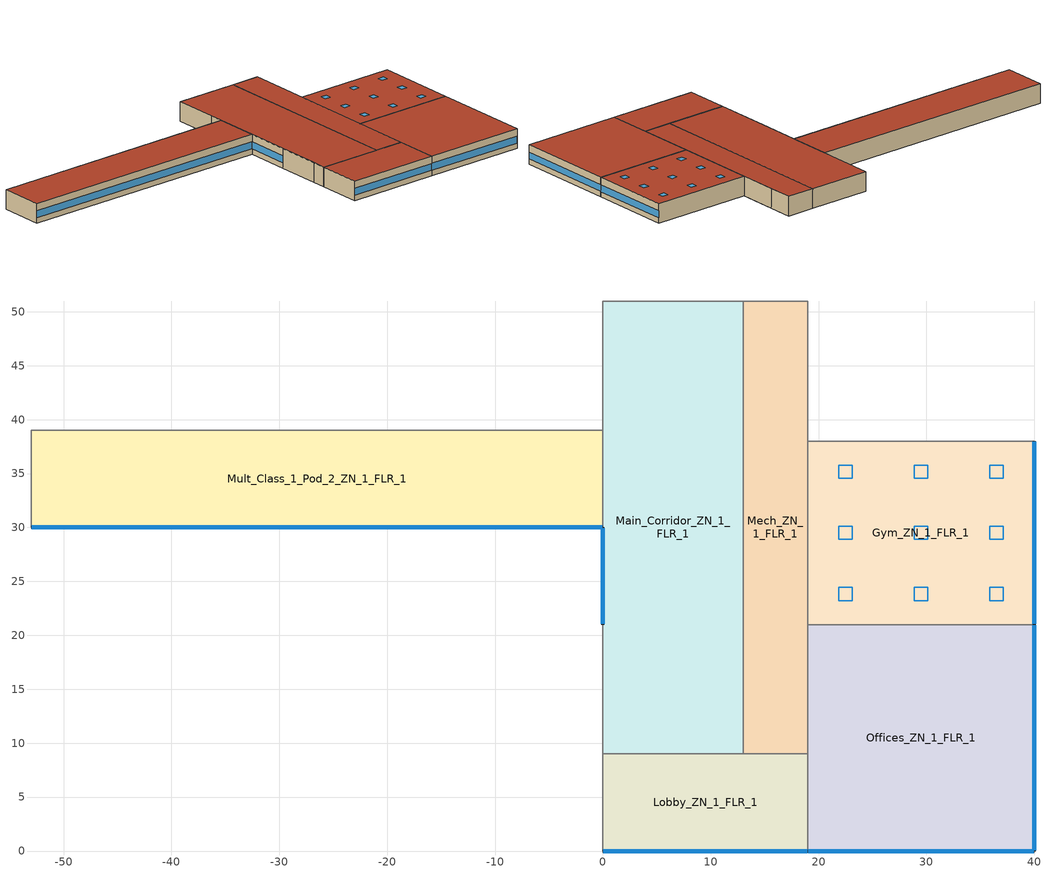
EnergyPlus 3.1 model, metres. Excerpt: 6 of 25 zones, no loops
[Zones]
Mult_Class_1_Pod_2_ZN_1_FLR_1
 floor ground (Unheated - 4in Slab with Carpet_Ext-slab): -53,39 0,39 0,30 -53,30 z0
 wall outside (Steel-Framed_R-13_Ext-wall): -53,30 0,30 z0:4
 wall to Main_Corridor_ZN_1_FLR_1 (Standard_Int-Wall): 0,30 0,39 z0:4
 wall to Corridor_Pod_2_ZN_1_FLR_1 (Standard_Int-Wall): 0,39 -53,39 z0:4
 wall to Corner_Class_1_Pod_2_ZN_1_FLR_1 (Standard_Int-Wall): -53,39 -53,30 z0:4
 window (std_window_UValue_3.237_SHGC_0.25_VT_0.318): -52.95,30 -0.05,30 z1.1:2.5
 roof outside (IEAD_R-15 ci_Roof): -53,30 0,30 0,39 -53,39 z4
Main_Corridor_ZN_1_FLR_1
 floor ground (Unheated - 4in Slab with Carpet_Ext-slab): 0,51 13,51 13,9 0,9 z0
 wall outside (Steel-Framed_R-13_Ext-wall): 0,30 0,21 z0:4
 wall to Lobby_ZN_1_FLR_1 (Standard_Int-Wall): 0,9 13,9 z0:4
 wall to Mech_ZN_1_FLR_1 (Standard_Int-Wall): 13,9 13,51 z0:4
 wall to Bath_ZN_1_FLR_1 (Standard_Int-Wall): 13,51 0,51 z0:4
 wall to Mult_Class_2_Pod_2_ZN_1_FLR_1 (Standard_Int-Wall): 0,51 0,42 z0:4
 wall to Corridor_Pod_2_ZN_1_FLR_1 (Standard_Int-Wall): 0,42 0,39 z0:4
 wall to Mult_Class_2_Pod_1_ZN_1_FLR_1 (Standard_Int-Wall): 0,21 0,12 z0:4
 wall to Corridor_Pod_1_ZN_1_FLR_1 (Standard_Int-Wall): 0,12 0,9 z0:4
 window (std_window_UValue_3.237_SHGC_0.25_VT_0.318_west): 0,29.95 0,21.05 z1.1:2.52
 roof outside (IEAD_R-15 ci_Roof): 0,9 13,9 13,51 0,51 z4
Lobby_ZN_1_FLR_1
 floor ground (Unheated - 4in Slab with Carpet_Ext-slab): 0,9 19,9 19,0 0,0 z0
 wall outside (Steel-Framed_R-13_Ext-wall): 0,0 19,0 z0:4
 wall to Offices_ZN_1_FLR_1 (Standard_Int-Wall): 19,0 19,9 z0:4
 wall to Mech_ZN_1_FLR_1 (Standard_Int-Wall): 19,9 13,9 z0:4
 wall to Mult_Class_1_Pod_1_ZN_1_FLR_1 (Standard_Int-Wall): 0,9 0,0 z0:4
 window (std_window_UValue_3.237_SHGC_0.25_VT_0.318): 0.05,0 18.95,0 z1.1:2.51
 roof outside (IEAD_R-15 ci_Roof): 0,0 19,0 19,9 0,9 z4
Mech_ZN_1_FLR_1
 floor ground (Unheated - 4in Slab with Carpet_Ext-slab): 13,51 19,51 19,9 13,9 z0
 wall to Offices_ZN_1_FLR_1 (Standard_Int-Wall): 19,9 19,21 z0:4
 wall to Gym_ZN_1_FLR_1 (Standard_Int-Wall): 19,21 19,38 z0:4
 wall to Kitchen_ZN_1_FLR_1 (Standard_Int-Wall): 19,38 19,46 z0:4
 wall to Cafeteria_ZN_1_FLR_1 (Standard_Int-Wall): 19,46 19,51 z0:4
 wall to Bath_ZN_1_FLR_1 (Standard_Int-Wall): 19,51 13,51 z0:4
 roof outside (IEAD_R-15 ci_Roof): 13,9 19,9 19,51 13,51 z4
Offices_ZN_1_FLR_1
 floor ground (Unheated - 4in Slab with Carpet_Ext-slab): 19,21 40,21 40,0 19,0 z0
 wall outside (Steel-Framed_R-13_Ext-wall): 19,0 40,0 40,21 z0:4
 wall to Gym_ZN_1_FLR_1 (Standard_Int-Wall): 40,21 19,21 z0:4
 window (std_window_UValue_3.237_SHGC_0.25_VT_0.318): 19.05,0 39.95,0 z1.1:2.51
 window (std_window_UValue_3.237_SHGC_0.25_VT_0.318_east): 40,0.05 40,20.95 z1.1:2.51
 roof outside (IEAD_R-15 ci_Roof): 19,0 40,0 40,21 19,21 z4
Gym_ZN_1_FLR_1
 floor ground (Unheated - 4in Slab with Carpet_Ext-slab): 19,38 40,38 40,21 19,21 z0
 wall outside (Steel-Framed_R-13_Ext-wall): 40,21 40,38 z0:4
 wall to Kitchen_ZN_1_FLR_1 (Standard_Int-Wall): 40,38 19,38 z0:4
 window (std_window_UValue_3.237_SHGC_0.25_VT_0.318_east): 40,21.05 40,37.95 z1.1:2.51
 roof outside (IEAD_R-15 ci_Roof): 19,21 40,21 40,38 19,38 z4
 skylight (std_window_UValue_6.922_SHGC_0.36_VT_0.457): 21.89,23.22 23.11,23.22 23.11,24.44 21.89,24.44 z4; 28.89,23.22 30.11,23.22 30.11,24.44 28.89,24.44 z4; 35.89,23.22 37.11,23.22 37.11,24.44 35.89,24.44 z4; 21.89,28.89 23.11,28.89 23.11,30.11 21.89,30.11 z4; 28.89,28.89 30.11,28.89 30.11,30.11 28.89,30.11 z4; 35.89,28.89 37.11,28.89 37.11,30.11 35.89,30.11 z4; 21.89,34.56 23.11,34.56 23.11,35.78 21.89,35.78 z4; 28.89,34.56 30.11,34.56 30.11,35.78 28.89,35.78 z4; 35.89,34.56 37.11,34.56 37.11,35.78 35.89,35.78 z4
[Building]
Benchmark Primary School New V1.1_3.1: North Axis=0; Terrain=City; Loads Convergence Tolerance Value=0.04; Temperature Convergence Tolerance Value=0.2; Solar Distribution=FullInteriorAndExterior; Maximum Number of Warmup Days=25
[Site:Location]
USA CA-LOS ANGELES: Latitude {deg}=33.92; Longitude {deg}=-118.4; Time Zone {hr}=-8; Elevation {m}=32
[Site:GroundTemperature:BuildingSurface]
20.133, 20.114, 20.098, 20.195, 20.555, 20.958, 22.367, 22.7, 22.775, 21.957, 20.592, 20.216
[Site:WaterMainsTemperature]
Calculation Method=CORRELATION; Annual Average Outdoor Air Temperature {C}=16.64; Maximum Difference In Monthly Average Outdoor Air Temperatures {deltaC}=6.8
[SizingPeriod:DesignDay] Barometric Pressure {Pa}=100941; Rain {0-no,1-yes}=0; Snow on ground {0-no,1-yes}=0; Day of Month=21; Daylight Savings Time Indicator=0; Humidity Indicating Type=WetBulb
Name | Maximum Dry-Bulb Temperature {C} | Daily Temp Range {C} | Humidity Indicating Conditions at Maximum Dry-Bulb | Wind Speed {m/s} design conditions vs. traditional 6.71 m/s (15 mph) | Wind Direction {Degrees; N=0, S=180} | Clearness {0.0 to 1.1} | Month | Day Type | Wind Speed {m/s} design conditions vs. traditional 3.35 m/s (7mph)
LOS_ANGELES Ann Htg 99.6% Condns DB | 6.6 | 0 | 6.6 | 2.5 | 80 | 0 | 1 | WinterDesignDay
LOS_ANGELES Ann Clg .4% Condns DB=>MWB | 29 | 6 | 17.9 |  | 250 | 1 | 8 | SummerDesignDay | 4.2
LOS_ANGELES Ann Clg .4% Condns WB=>MDB | 25.5 | 6 | 21.1 |  | 250 | 1 | 8 | SummerDesignDay | 4.2
[WindowMaterial:Glazing] Optical Data Type=SpectralAverage; Thickness=0.003; Infrared Transmittance at Normal Incidence=0; Dirt Correction Factor for Solar and Visible Transmittance=1; Solar Diffusing=No
Name | Solar Transmittance at Normal Incidence | Front Side Solar Reflectance at Normal Incidence | Back Side Solar Reflectance at Normal Incidence | Visible Transmittance at Normal Incidence | Front Side Visible Reflectance at Normal Incidence | Back Side Visible Reflectance at Normal Incidence | Front Side Infrared Hemispherical Emissivity | Back Side Infrared Hemispherical Emissivity | Conductivity
Theoretical Glass [68] | 0.2442 | 0.7058 | 0.7058 | 0.3192 | 0.6308 | 0.6308 | 0.9 | 0.9 | 0.0199
Theoretical Glass [63] | 0.3461 | 0.6039 | 0.6039 | 0.4573 | 0.4927 | 0.4927 | 0.999 | 0.999 | 299.383
[Material]
Name | Roughness | Thickness | Conductivity | Density | Specific Heat | Thermal Absorptance | Solar Absorptance | Visible Absorptance | Thickness {m} | Conductivity {W/m-K} | Density {kg/m3} | Specific Heat {J/kg-K}
Roof Membrane | VeryRough | 0.0095 | 0.16 | 1121.29 | 1460 | 0.9 | 0.7 | 0.7
Roof Insulation | MediumRough | 0.125 | 0.049 | 265 | 836.8 | 0.9 | 0.7 | 0.7
Metal Decking | MediumSmooth | 0.0015 | 45.006 | 7680 | 418.4 | 0.9 | 0.7 | 0.3
GP01 1/2 GYPSUM | Smooth | 0.0127 | 0.16 | 800 | 1090 | 0.9 | 0.7 | 0.5
Wall Insulation [1] | MediumRough | 0.0373 | 0.045 | 265 | 836.8 | 0.9 | 0.7 | 0.7
1/2IN Gypsum | Smooth | 0.0127 | 0.16 | 784.9 | 830 | 0.9 | 0.92 | 0.92
MAT-CC05 4 HW CONCRETE | Rough | 0.1016 | 1.311 | 2240 | 836.8 | 0.9 | 0.7 | 0.7
Floor Insulation [1] | MediumRough | 0.0464 | 0.045 | 265 | 836.8 | 0.9 | 0.7 | 0.7
MAT-CC05 8 HW CONCRETE | Rough | 0.2032 | 1.311 | 2240 | 836.8 | 0.9 | 0.7 | 0.7
METAL Door Medium 18Ga_1; METAL Door Medium 18Ga_2 | Smooth | 0.0013 | 45.3149 | 7833.03 | 502.08 | 0.8 | 0.5 | 0.5
Std Wood 6inch | MediumSmooth |  |  |  |  | 0.9 | 0.7 | 0.7 | 0.15 | 0.12 | 540 | 1210
[Material:NoMass]
Name | Roughness | Thermal Resistance {(m2-K)/W} | Thermal Absorptance | Solar Absorptance | Visible Absorptance
MAT-SHEATH | Rough | 0.3626 | 0.9 | 0.7 | 0.7
CP02 CARPET PAD | VeryRough | 0.2165 | 0.9 | 0.7 | 0.8
AIR | Smooth | 0.2515 | 0.8 | 0.5 | 0.5
AIR [1] | Smooth | 0.1214 | 0.8 | 0.5 | 0.5
[Construction]
InteriorFurnishings: Std Wood 6inch
std_window_UValue_3.237_SHGC_0.25_VT_0.318; std_window_UValue_3.237_SHGC_0.25_VT_0.318_east; std_window_UValue_3.237_SHGC_0.25_VT_0.318_west: Theoretical Glass [68]
std_window_UValue_6.922_SHGC_0.36_VT_0.457: Theoretical Glass [63]
IEAD_R-15 ci_Roof: Roof Membrane, Roof Insulation, Metal Decking
Standard_Int-Wall: GP01 1/2 GYPSUM, GP01 1/2 GYPSUM
Steel-Framed_R-13_Ext-wall: MAT-SHEATH, Wall Insulation [1], 1/2IN Gypsum
Unheated - 4in Slab with Carpet_Ext-slab: MAT-CC05 4 HW CONCRETE, CP02 CARPET PAD
Mass_R-6.3 ci_ExposedFloor: Floor Insulation [1], MAT-CC05 8 HW CONCRETE, CP02 CARPET PAD
Swinging_NR_door: METAL Door Medium 18Ga_1, AIR, METAL Door Medium 18Ga_2
Non-Swinging_NR_door: METAL Door Medium 18Ga_1, AIR [1], METAL Door Medium 18Ga_2
[ComponentCost:LineItem] Line Item Type=Construction
Name | Item | Cost per Area
SkylightConst:std_window_UValue_6.922_SHGC_0.36_VT_0.457 | std_window_UValue_6.922_SHGC_0.36_VT_0.457 | 205.748
roofs:IEAD_R-15 ci_Roof | IEAD_R-15 ci_Roof | 34.3904
int-walls:Standard_Int-Wall | Standard_Int-Wall | 1
ext-walls:Steel-Framed_R-13_Ext-wall | Steel-Framed_R-13_Ext-wall | 38.211
ext-slab:Unheated - 4in Slab with Carpet_Ext-slab | Unheated - 4in Slab with Carpet_Ext-slab | 24.86
exposed-floor:Mass_R-6.3 ci_ExposedFloor | Mass_R-6.3 ci_ExposedFloor | 32.9966
door:Swinging_NR_door | Swinging_NR_door | 1
non-swinging-door:Non-Swinging_NR_door | Non-Swinging_NR_door | 1
[Zone] Type=1; Multiplier=1; Ceiling Height=4; Part of Total Floor Area=Yes
Name | Volume
Mult_Class_1_Pod_2_ZN_1_FLR_1 | 1908
Main_Corridor_ZN_1_FLR_1 | 2184
Lobby_ZN_1_FLR_1 | 684
Mech_ZN_1_FLR_1 | 1008
Offices_ZN_1_FLR_1 | 1764
Gym_ZN_1_FLR_1 | 1428
[InternalMass] Construction=InteriorFurnishings
Name | Zone | Surface Area
Mult_Class_1_Pod_2_ZN_1_FLR_1_InternalMass_1 | Mult_Class_1_Pod_2_ZN_1_FLR_1 | 954
Main_Corridor_ZN_1_FLR_1_InternalMass_1 | Main_Corridor_ZN_1_FLR_1 | 1092
Lobby_ZN_1_FLR_1_InternalMass_1 | Lobby_ZN_1_FLR_1 | 342
Mech_ZN_1_FLR_1_InternalMass_1 | Mech_ZN_1_FLR_1 | 504
Offices_ZN_1_FLR_1_InternalMass_1 | Offices_ZN_1_FLR_1 | 882
Gym_ZN_1_FLR_1_InternalMass_1 | Gym_ZN_1_FLR_1 | 714
[ZoneInfiltration:DesignFlowRate] Schedule=INFIL_SCH; Design Volume Flow Rate Calculation Method=Flow/Zone; Constant Term Coefficient=1; Temperature Term Coefficient=0; Velocity Term Coefficient=0; Velocity Squared Term Coefficient=0
Name | Zone | Design Flow Rate {m3/s}
Mult_Class_1_Pod_2_ZN_1_FLR_1_Infiltration | Mult_Class_1_Pod_2_ZN_1_FLR_1 | 0.2067
Main_Corridor_ZN_1_FLR_1_Infiltration | Main_Corridor_ZN_1_FLR_1 | 0.1759
Lobby_ZN_1_FLR_1_Infiltration | Lobby_ZN_1_FLR_1 | 0.0741
Mech_ZN_1_FLR_1_Infiltration | Mech_ZN_1_FLR_1 | 0.0756
Offices_ZN_1_FLR_1_Infiltration | Offices_ZN_1_FLR_1 | 0.1862
Gym_ZN_1_FLR_1_Infiltration | Gym_ZN_1_FLR_1 | 0.1269
[People] Number of People Calculation Method=People; Fraction Radiant=0.3; User Specified Sensible Fraction=AUTOCALCULATE; Activity Level Schedule=ACTIVITY_SCH; Enable ASHRAE 55 Comfort Warnings=No; MRT Calculation=ZoneAveraged; Work Efficiency Schedule=WORK_EFF_SCH; Clothing Schedule=CLOTHING_SCH; Air Velocity Schedule=AIR_VELO_SCH; Thermal Comfort Report=FANGER
Name | Zone | Schedule | Number of People
Mult_Class_1_Pod_2_ZN_1_FLR_1 People | Mult_Class_1_Pod_2_ZN_1_FLR_1 | BLDG_OCC_SCH | 119.25
Mech_ZN_1_FLR_1 People | Mech_ZN_1_FLR_1 | BLDG_OCC_SCH | 2.52
Offices_ZN_1_FLR_1 People | Offices_ZN_1_FLR_1 | BLDG_OCC_SCH_Offices | 22.05
Gym_ZN_1_FLR_1 People | Gym_ZN_1_FLR_1 | BLDG_OCC_SCH_Gym | 107.1
[Lights] Schedule=BLDG_LIGHT_SCH; Design Level Calculation Method=LightingLevel; Return Air Fraction=0; Fraction Radiant=0.37; Fraction Visible=0.2; Fraction Replaceable=1; Return Air Fraction is Calculated from Plenum Temperature=No
Name | Zone | Design Level {W}
Mult_Class_1_Pod_2_ZN_1_FLR_1_Lights | Mult_Class_1_Pod_2_ZN_1_FLR_1 | 7183.62
Main_Corridor_ZN_1_FLR_1_Lights | Main_Corridor_ZN_1_FLR_1 | 2937.48
Lobby_ZN_1_FLR_1_Lights | Lobby_ZN_1_FLR_1 | 2394
Mech_ZN_1_FLR_1_Lights | Mech_ZN_1_FLR_1 | 4067.28
Offices_ZN_1_FLR_1_Lights | Offices_ZN_1_FLR_1 | 5221.44
Gym_ZN_1_FLR_1_Lights | Gym_ZN_1_FLR_1 | 5376.42
[ElectricEquipment] Schedule=BLDG_EQUIP_SCH; Design Level Calculation Method=EquipmentLevel; Fraction Latent=0; Fraction Radiant=0.5; Fraction Lost=0
Name | Zone | Design Level {W}
Mult_Class_1_Pod_2_ZN_1_FLR_1_PlugMisc_Equip | Mult_Class_1_Pod_2_ZN_1_FLR_1 | 7155
Main_Corridor_ZN_1_FLR_1_PlugMisc_Equip | Main_Corridor_ZN_1_FLR_1 | 2184
Lobby_ZN_1_FLR_1_PlugMisc_Equip | Lobby_ZN_1_FLR_1 | 684
Mech_ZN_1_FLR_1_PlugMisc_Equip | Mech_ZN_1_FLR_1 | 2520
Offices_ZN_1_FLR_1_PlugMisc_Equip | Offices_ZN_1_FLR_1 | 4762.8
Gym_ZN_1_FLR_1_PlugMisc_Equip | Gym_ZN_1_FLR_1 | 1785
[AvailabilityManager:NightCycle] Availability Schedule=ALWAYS_ON; Fan Schedule=HVACOperationSchd; Control Type {CycleOnAny | CycleOnControlZone | CycleOnAnyZoneFansOnly}=CycleOnAny; Thermostat Tolerance {delta C}=1; Cycling Run Time {s}=1800
VAV_POD_1 Availability Manager; VAV_POD_2 Availability Manager; VAV_POD_3 Availability Manager; VAV_OTHER Availability Manager; PSZ-AC_2:5 Availability Manager; PSZ-AC_1:6 Availability Manager; PSZ-AC_2:7 Availability Manager
[Exterior:Lights]
Exterior Facade Lighting: Schedule=ALWAYS_ON; Design Level=3925; Control Option=AstronomicalClock
[UtilityCost:Tariff] Group=Comm Elect
Name | Output Meter | Conversion Factor Choice | Time of Use Period Schedule | Season Schedule | Demand Window Length | Monthly Charge or Variable
SCE_TOU-8_GeneralServiceLarge | Electricity:Facility | kWh | SCETOUSched | SCESeasonsSchedule | HalfHour | 246.33
SCE_GS-2_GeneralService | Electricity:Facility | kWh | SCETOUSched | SCESeasonsSchedule | HalfHour | 74.03
SCE_GS-1_GeneralService | Electricity:Facility | kWh |  | SCESeasonsSchedule | HalfHour | 15.25
CA_EIAMonthlyRateGas | Gas:Facility | MCF |  |  |  | 0
[UtilityCost:Charge:Simple]
Name | Charge Variable | Tariff | Source Variable | Season | Category Variable | Cost per Unit Value or Variable
 | SummerDeliveryOnPeakEnergyCharge | SCE_TOU-8_GeneralServiceLarge | PeakEnergy | Summer | EnergyCharges | 0.01676
 | SummerDeliveryOffPeakEnergyCharge | SCE_TOU-8_GeneralServiceLarge | OffPeakEnergy | Summer | EnergyCharges | 0.01676
 | SummerDeliveryMidPeakEnergyCharge | SCE_TOU-8_GeneralServiceLarge | MidPeakEnergy | Summer | EnergyCharges | 0.01676
 | WinterDeliveryOffPeakEnergyCharge | SCE_TOU-8_GeneralServiceLarge | OffPeakEnergy | Winter | EnergyCharges | 0.01676
 | WinterDeliveryMidPeakEnergyCharge | SCE_TOU-8_GeneralServiceLarge | MidPeakEnergy | Winter | EnergyCharges | 0.01676
 | FacilitiesDemandCharge | SCE_TOU-8_GeneralServiceLarge | TotalDemand | Annual | DemandCharges | 6.35
 | SummerTOUOnPeakDemandCharge | SCE_TOU-8_GeneralServiceLarge | PeakDemand | Summer | DemandCharges | 8.84
 | SummerTOUMidPeakDemandCharge | SCE_TOU-8_GeneralServiceLarge | MidPeakDemand | Summer | DemandCharges | 0.76
 | TransformerDemandCharge | SCE_TOU-8_GeneralServiceLarge | TotalDemand | Annual | DemandCharges | 1
 | PowerFactorDemandCharge | SCE_TOU-8_GeneralServiceLarge | TotalDemand | Annual | DemandCharges | 0.23
 | TaxofEightPercent | SCE_TOU-8_GeneralServiceLarge | SubTotal | Annual | Taxes | 0.08
 | AnnualDeliveryEnergyCharge | SCE_GS-2_GeneralService | totalEnergy | Annual | EnergyCharges | 0.0189
 | AnnualFacilityDemandURGCharge | SCE_GS-2_GeneralService | totalDemand | Annual | DemandCharges | 0.77
 | AnnualFacilityDemandDelivCharge | SCE_GS-2_GeneralService | totalDemand | Annual | DemandCharges | 5.44
 | SummerTimeRelatedDemandCharge | SCE_GS-2_GeneralService | totalDemand | Summer | DemandCharges | 1.87
 | SummerTimeDemandDelivCharge | SCE_GS-2_GeneralService | totalDemand | Summer | DemandCharges | 7.04
 | TaxofEightPercent | SCE_GS-2_GeneralService | SubTotal | Annual | Taxes | 0.08
 | SummerEnergyCharge | SCE_GS-1_GeneralService | totalEnergy | Summer | EnergyCharges | 0.0808
 | WinterEnergyCharge | SCE_GS-1_GeneralService | totalEnergy | Winter | EnergyCharges | 0.0351
 | AnnualDeliveryEnergyCharge | SCE_GS-1_GeneralService | totalEnergy | Annual | EnergyCharges | 0.0694
 | taxofEightPercent | SCE_GS-1_GeneralService | SubTotal | Summer | Taxes | 0.08
 | MonthlyRateGasCharge | CA_EIAMonthlyRateGas | totalEnergy | Annual | EnergyCharges | CA_MonthlyGasRates
 | TaxofEightPercent | CA_EIAMonthlyRateGas | SubTotal | Annual | Taxes | 0.08
[UtilityCost:Qualify] Variable=TotalDemand; Season=Annual; Threshold Test=Count
Name | Tariff | Qualify Type | Threshold Value or Variable | Number of Months
MinDemand500kw | SCE_TOU-8_GeneralServiceLarge | Minimum | 500 | 12
MaxDemand500kw | SCE_GS-2_GeneralService | Maximum | 500 | 1
MinDemand20kw | SCE_GS-2_GeneralService | Minimum | 20 | 12
MaxDemand20kw | SCE_GS-1_GeneralService | Maximum | 20 | 1
[UtilityCost:Charge:Block]
Charge Variable=AnnualUtilityRetained; Tariff=SCE_GS-2_GeneralService; Source Variable=TotalEnergy; Season=Annual; Category Variable=EnergyCharges; Block Size Multiplier Value or Variable=totalDemand; Block Size 1 Value or Variable=300; Block 1 Cost per Unit Value or Variable=0.0694; Block Size 2 Value or Variable=remaining; Block 2 Cost per Unit Value or Variable=0.0791
[UtilityCost:Variable]
CA_MonthlyGasRates: Tariff=CA_EIAMonthlyRateGas; January Value=9.37; February Value=8.88; March Value=8.2; April Value=7.29; May Value=7.82; June Value=8.26; July Value=8.23; August Value=8.21; September Value=7.9; October Value=8.09; November Value=7.64; December Value=8.43
[Schedule:Compact]
BLDG_LIGHT_SCH: Through: 6/30, For: Weekdays SummerDesignDay, Until: 07:00, 0.1773, Until: 21:00, 0.9, Until: 24:00, 0.1773, For: WeekEnds WinterDesignDay Holidays AllOtherDays, Until: 24:00, 0.1773, Through: 9/1, For: Weekdays SummerDesignDay, Until: 08:00, 0.1773, Until: 20:00, 0.5, Until: 24:00, 0.1773, For: WeekEnds WinterDesignDay Holidays AllOtherDays, Until: 24:00, 0.1773, Through: 12/31, For: Weekdays SummerDesignDay, Until: 07:00, 0.1773, Until: 21:00, 0.9, Until: 24:00, 0.1773, For: WeekEnds WinterDesignDay Holidays AllOtherDays, Until: 24:00, 0.1773
BLDG_EQUIP_SCH: Through: 6/30, For: Weekdays SummerDesignDay, Until: 08:00, 0.35, Until: 17:00, 0.95, Until: 24:00, 0.35, For: WeekEnds WinterDesignDay Holidays AllOtherDays, Until: 24:00, 0.35, Through: 9/1, For: Weekdays SummerDesignDay, Until: 08:00, 0.25, Until: 17:00, 0.5, Until: 24:00, 0.25, For: WeekEnds WinterDesignDay Holidays AllOtherDays, Until: 24:00, 0.25, Through: 12/31, For: Weekdays SummerDesignDay, Until: 08:00, 0.35, Until: 17:00, 0.95, Until: 24:00, 0.35, For: WeekEnds WinterDesignDay Holidays AllOtherDays, Until: 24:00, 0.35
BLDG_OCC_SCH: Through: 6/15, For: Weekdays SummerDesignDay, Until: 08:00, 0, Until: 16:00, 0.75, Until: 21:00, 0.15, Until: 24:00, 0, For: WeekEnds WinterDesignDay Holidays AllOtherDays, Until: 24:00, 0, Through: 9/15, For: Weekdays SummerDesignDay, Until: 08:00, 0, Until: 16:00, 0.15, Until: 21:00, 0.15, Until: 24:00, 0, For: WeekEnds WinterDesignDay Holidays AllOtherDays, Until: 24:00, 0, Through: 12/31, For: Weekdays SummerDesignDay, Until: 08:00, 0, Until: 16:00, 0.75, Until: 21:00, 0.15, Until: 24:00, 0, For: WeekEnds WinterDesignDay Holidays AllOtherDays, Until: 24:00, 0
BLDG_OCC_SCH_Offices: Through: 6/30, For: Weekdays SummerDesignDay, Until: 08:00, 0, Until: 17:00, 0.95, Until: 21:00, 0.15, Until: 24:00, 0, For: WeekEnds WinterDesignDay Holidays AllOtherDays, Until: 24:00, 0, Through: 9/1, For: Weekdays SummerDesignDay, Until: 08:00, 0, Until: 17:00, 0.5, Until: 21:00, 0.15, Until: 24:00, 0, For: WeekEnds WinterDesignDay Holidays AllOtherDays, Until: 24:00, 0, Through: 12/31, For: Weekdays SummerDesignDay, Until: 08:00, 0, Until: 17:00, 0.95, Until: 21:00, 0.15, Until: 24:00, 0, For: WeekEnds WinterDesignDay Holidays AllOtherDays, Until: 24:00, 0
BLDG_OCC_SCH_Gym: Through: 6/30, For: Weekdays SummerDesignDay, Until: 08:00, 0, Until: 16:00, 0.35, Until: 21:00, 0.95, Until: 24:00, 0, For: WeekEnds WinterDesignDay Holidays AllOtherDays, Until: 24:00, 0, Through: 9/1, For: Weekdays SummerDesignDay, Until: 08:00, 0, Until: 16:00, 0.35, Until: 21:00, 0.35, Until: 24:00, 0, For: WeekEnds WinterDesignDay Holidays AllOtherDays, Until: 24:00, 0, Through: 12/31, For: Weekdays SummerDesignDay, Until: 08:00, 0, Until: 16:00, 0.35, Until: 21:00, 0.95, Until: 24:00, 0, For: WeekEnds WinterDesignDay Holidays AllOtherDays, Until: 24:00, 0
INFIL_SCH: Through: 12/31, For: AllDays, Until: 07:00, 1, Until: 21:00, 0.5, Until: 24:00, 1
ALWAYS_ON: Through: 12/31, For: AllDays, Until: 24:00, 1
WORK_EFF_SCH: Through: 12/31, For: AllDays, Until: 24:00, 0
AIR_VELO_SCH: Through: 12/31, For: AllDays, Until: 24:00, 0.2
CLOTHING_SCH: Through: 04/30, For: AllDays, Until: 24:00, 1.1, Through: 09/30, For: AllDays, Until: 24:00, 0.6, Through: 12/31, For: AllDays, Until: 24:00, 1.1
ACTIVITY_SCH: Through: 12/31, For: AllDays, Until: 24:00, 120
